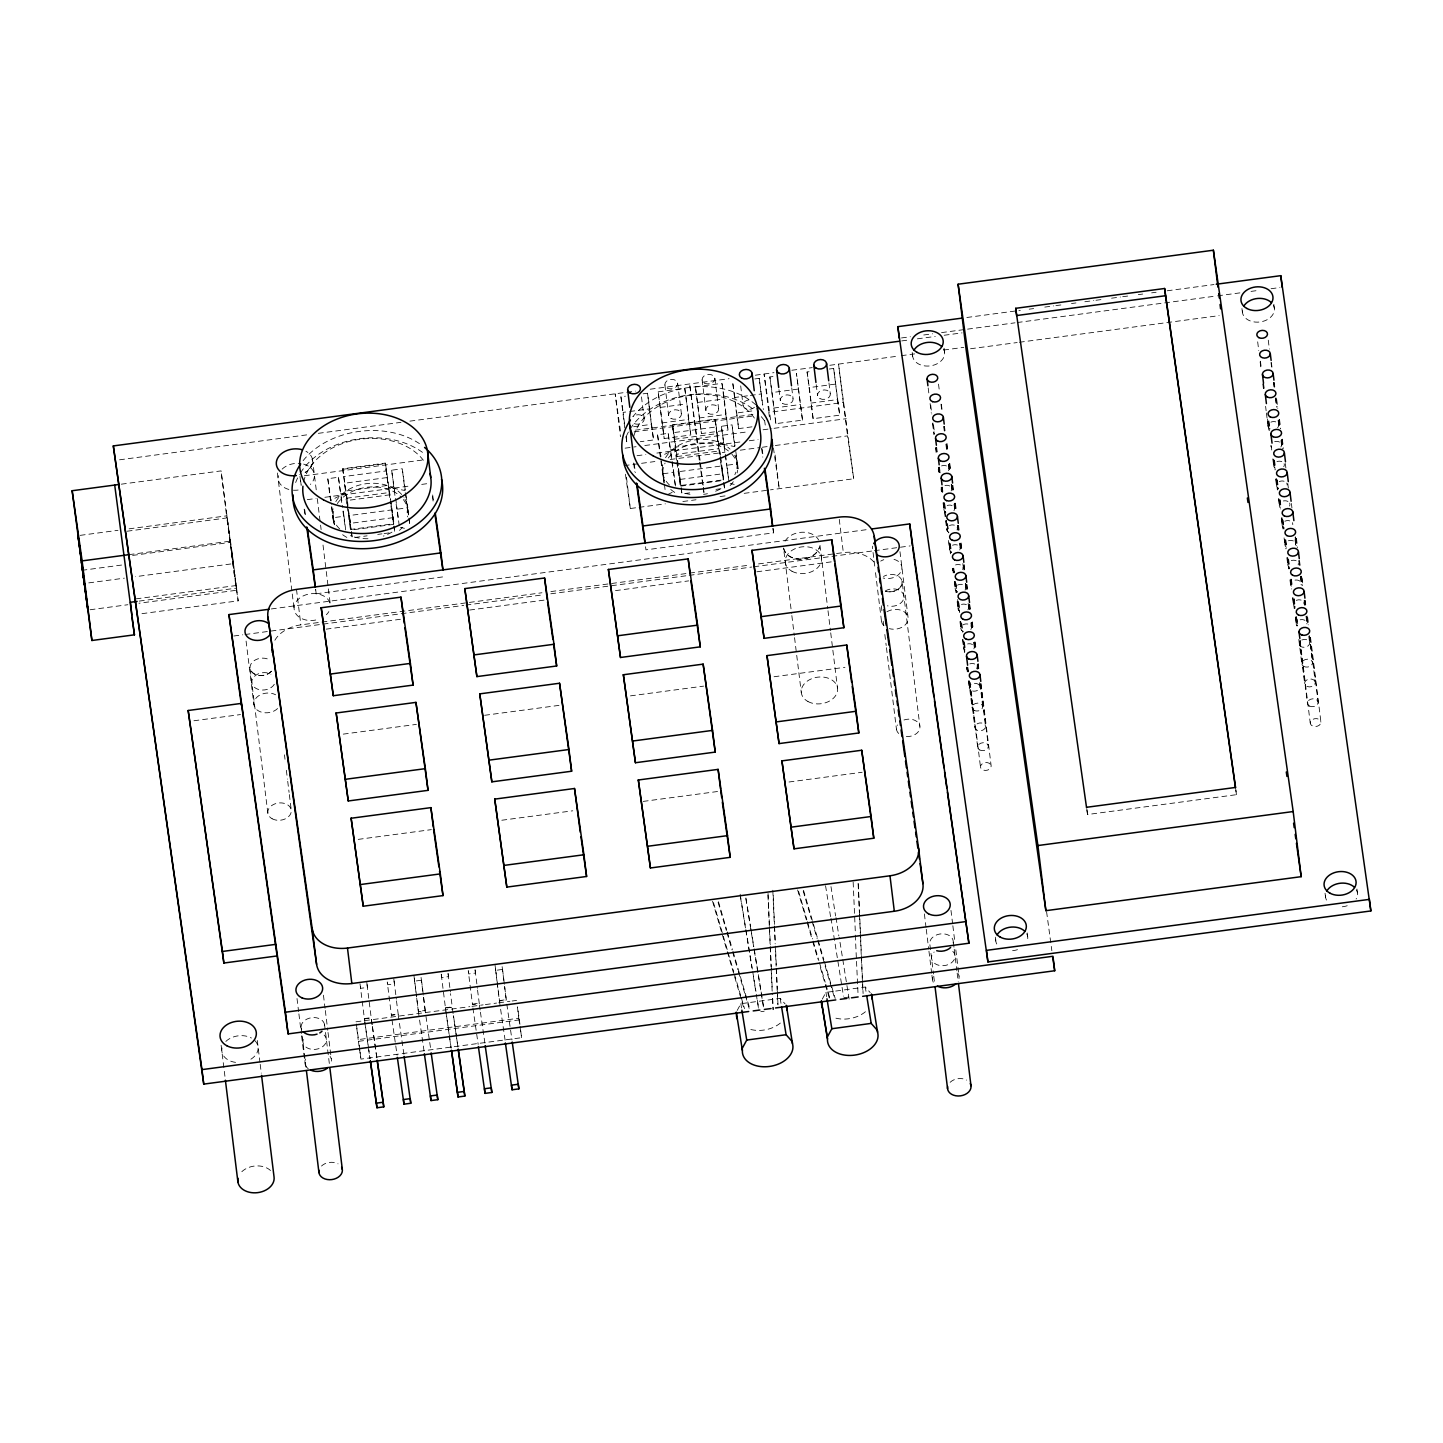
<?xml version="1.0" encoding="UTF-8"?>
<svg xmlns="http://www.w3.org/2000/svg" width="1443" height="1443" viewBox="0 0 1443 1443"><rect width="100%" height="100%" fill="white"/><g stroke="black" fill="none" stroke-linecap="round" stroke-linejoin="round"><path stroke-width="0.75" stroke-dasharray="5 3.75" d="M737.193 1010.443L740.836 1003.715L780.194 998.376L785.118 1003.949M822.294 999.115L825.919 992.387L865.277 987.048L870.219 992.604M346.807 504.022L345.256 493.199L330.483 500.414L327.814 478.697L338.456 477.272L342.153 503.264M676.551 460.101L675.017 449.278L660.227 456.493L657.575 434.776L668.199 433.351L671.897 459.343M667.622 494.57L675.017 490.963M843.902 997.726L848.935 997.059L849.242 999.909L839.249 937.427M760.786 1011.705L764.141 1011.254M966.864 317.478L1020.291 310.353M1029.202 309.163L1033.639 308.586M1044.786 307.088L1053.679 305.916M1055.915 305.609L1062.589 304.726M1071.5 303.535L1075.955 302.94M1084.847 301.749L1093.758 300.577M1095.977 300.27L1102.668 299.386M1111.561 298.196L1120.471 297.005M1122.708 296.717L1129.382 295.833M1138.293 294.643L1142.73 294.047M1151.64 292.857L1156.096 292.262M1167.225 290.783L1213.978 284.56M901.496 337.951L910.389 336.76M923.754 334.992L932.665 333.802M941.558 332.611L1015.024 322.817M1017.261 322.529L1215.403 296.14M1217.621 295.833L1239.898 292.875M1251.027 291.396L1257.701 290.494M1271.067 288.726L1279.959 287.536M901.731 340.909L908.441 340.025M917.369 338.834L935.244 336.453M944.173 335.263L962.048 332.882M119.553 459.812L309.397 434.523M318.344 433.333L400.974 422.33M409.92 421.14L635.497 391.089M650.216 389.213L729.058 378.697M755.338 375.198L773.971 372.637M791.846 370.256L812.265 367.622M829.797 365.295L899.043 355.988M901.28 355.681L914.682 353.896M943.722 350.036L963.816 347.348M970.526 348.755L1017.153 342.55M1019.371 342.262L1219.155 315.638M624.765 427.904L620.941 396.789L625.36 396.194M643.091 393.831L647.528 393.236L653.571 439.953L640.277 441.72M658.17 391.829L684.758 388.275L686.976 403.878L690.8 434.992L664.195 438.546L658.17 391.829L664.195 438.546M695.4 386.868L721.987 383.333L724.206 398.917L728.03 430.032L701.424 433.585L695.4 386.868L701.424 433.585M754.779 378.95L759.216 378.373L763.347 409.523M802.488 420.111L796.446 373.412L802.488 420.111L775.883 423.665L769.859 376.948L774.278 376.352M829.238 369.029L833.675 368.452L839.718 415.151L813.112 418.704L807.088 371.987L811.507 371.392M624.512 423.484L623.16 412.373L627.579 411.778M629.797 411.489L649.747 408.838M660.389 407.413L686.976 403.878M697.618 402.453L724.206 398.917M751.965 426.839L738.654 428.625L734.848 397.492L748.141 395.725M750.36 395.436L761.435 393.957M775.883 423.665L772.077 392.55L798.664 388.997M813.112 418.704L809.307 387.59L835.894 384.036M121.338 484.181L221.068 470.887L238.185 600.847L140.674 613.834M633.621 426.731L651.352 424.368L647.528 393.236M661.994 422.943L688.582 419.408L684.758 388.275M699.224 417.983L725.811 414.448L721.987 383.333M738.654 428.625L736.453 413.023L754.166 410.66M773.682 408.062L800.27 404.527M810.912 403.102L837.499 399.567L833.675 368.452M390.746 501.479L393.47 523.755L350.92 529.419L342.676 468.777L385.209 463.113L386.327 470.905L343.777 476.569M672.42 424.855L714.97 419.192L716.071 426.984L673.52 432.647L672.42 424.855L675.306 447.132L717.856 441.45L714.97 419.192M342.947 469.282L385.479 463.618L393.831 522.041M635.209 430.194L755.663 414.141M769.372 416.847L768.794 412.391L843.253 402.471L838.545 364.123L853.679 478.769L770.472 489.844M304.365 475.757L425.396 459.632M634.108 431.836L752.939 415.999M394.913 495.418L391.648 470.202L402.272 468.777L405.357 490.44M728.354 477.471L721.392 426.28L732.034 424.855L735.1 446.518M386.995 477.579L344.444 483.243L345.562 491.053L388.095 485.371L385.209 463.113M674.188 439.321L716.738 433.658L717.856 441.45M625.126 448.16L636.074 446.699M644.823 445.526L747.763 431.818M763.094 429.78L771.843 428.607M774.043 428.318L846.301 418.686M341.72 502.489L340.494 493.831L345.256 493.199M393.668 486.742L388.907 487.391L404.942 490.494L402.272 468.777M675.162 484.559L670.237 449.909L675.017 449.278M723.43 442.821L718.65 443.47L734.685 446.572L732.034 424.855M307.287 499.639L316.089 498.466M324.891 497.294L408.531 486.147M421.735 484.397L428.337 483.513M637.03 455.717L645.833 454.545M656.854 453.066L740.475 441.937M749.278 440.764L758.08 439.592M346.5 498.232L389.051 492.568L385.479 463.618M677.831 465.458L676.244 454.311L718.794 448.647L715.241 419.697L720.183 454.292M80.195 535.353L117.983 530.321M129.094 528.841L226.894 515.818L232.377 554.401L236.778 590.223L138.979 603.246M342.676 468.777L347.366 500.468L389.917 494.805L390.476 499.26M678.21 465.458L677.128 456.547L719.66 450.883L720.219 455.339M127.128 531.222L226.84 517.929L221.068 470.887M624.206 465.638L654.869 461.544M670.201 459.505L724.945 452.218M740.277 450.18L759.992 447.546M762.175 447.258L773.123 445.797M775.324 445.508L847.582 435.876L853.679 478.769M334.163 524.188L333.369 517.676L343.993 516.269L342.46 505.429M393.65 524.368L351.1 530.032L349.314 515.548L391.865 509.884L393.741 523.881M399.224 525.739L397.186 509.181L407.828 507.756L405.663 492.604M664.177 482.449L663.113 473.755L673.755 472.348L672.204 461.507M728.968 481.818L726.929 465.259L737.571 463.834L735.407 448.683M392.983 517.676L350.433 523.34L349.314 515.548M680.176 479.419L722.727 473.755L721.608 465.963L679.058 471.627L680.934 485.624M129.112 554.635L231.042 541.053M132.63 555.411L230.411 542.388L231.62 550.649L233.243 563.654L135.444 576.677M721.103 480.122L680.681 485.497L678.138 467.676M81.926 570.328L122.348 564.953M351.37 531.98L352.2 537.824L367.099 535.84M377.723 534.415L381.98 533.856M384.109 533.567L392.622 532.431M681.114 488.059L681.944 493.903L692.586 492.478M715.981 489.375L724.494 488.239L723.737 482.034M625.432 474.206L630.302 508.513L636.868 507.647M639.069 507.341L665.349 503.841M682.864 501.515L696.013 499.765M720.093 496.554L726.659 495.689M744.191 493.344L768.271 490.133M88.763 582.882L124.332 578.156M136.111 598.863L235.822 585.587L238.185 600.847M139.304 601.082L236.814 588.095M90.079 609.758L127.868 604.725M316.197 593.776L315.656 589.429L316.197 593.776L443.831 576.767M773.051 528.517L773.574 532.846L645.941 549.855L645.4 545.508M271.356 608.946L867.297 529.563M274.873 640.259A32.197 23.629 -7 0 1 300.847 624.873L541.955 592.766M550.883 591.576L749.584 565.115M758.513 563.924L843.343 552.615A32.197 23.629 -7 0 1 874.873 563.131M233.838 636.002L242.767 634.83M245.003 634.523L320.887 624.422M323.124 624.116L463.744 605.393M465.981 605.086L541.865 594.985M550.793 593.794L686.94 575.667M689.177 575.36L751.677 567.045M753.895 566.738L872.203 550.992M874.44 550.685L910.154 545.923M326.082 629.166L401.425 619.137M469.678 610.046L545.039 599.999M615.494 590.62L688.636 580.88M756.89 571.789L832.232 561.742M193.939 720.76L240.476 714.574M343.272 734.126L416.396 724.386M484.65 715.295L559.992 705.248M630.465 695.869L703.589 686.128M774.061 676.749L844.967 667.297M358.225 839.375L431.349 829.635M501.821 820.237L572.745 810.804M643.199 801.406L718.56 791.377M789.014 781.998L862.156 772.258M1086.904 810.064L1087.535 814.519L1236.453 794.678L1235.785 789.249M423.665 997.726L425.27 1010.84L418.47 1011.741L414.7 981.132L421.518 980.23L421.031 976.893M504.707 986.922L506.331 1000.035L499.512 1000.955L495.761 970.345L502.561 969.425L502.092 966.107M416.702 998.177L418.326 1011.381L425.126 1010.479L430.934 1050.72M497.204 982.972L499.368 1000.594L506.186 999.692L504.563 986.471M366.775 982.43L367.478 987.427L360.66 988.329L359.956 983.332L364.43 1018.938L371.23 1018.036L372.186 1024.692M441.287 974.746L445.472 1008.152L452.29 1007.232L450.523 993.668M355.988 1021.806L469.769 1006.655M471.987 1006.348L483.152 1004.869M485.371 1004.581L496.536 1003.083M498.755 1002.795L509.92 1001.298M512.139 1001.009L516.612 1000.414M359.091 1046.103L358.171 1039.609L518.795 1018.217L517.424 1007.088M359.848 1050.197L358.766 1041.305L519.372 1019.894L517.532 1006.907M359.415 1048.267L360.948 1059.108L521.572 1037.697L520.201 1026.586M730.212 483.603L734.216 484.379M400.469 527.525L404.473 528.3M783.567 548.106C788.058 564.123 815.223 561.958 819.606 546.789A18.236 13.384 -7 0 1 801.154 559.144A18.236 13.384 -7 0 1 783.567 548.106L791.576 613.365M803.535 890.367L817.459 937.932M818.109 940.096L823.791 959.541M824.422 961.705L835.19 998.466M803.21 891.071L811.435 919.173M812.066 921.337L817.135 938.635M817.766 940.8L834.234 997.005M798.592 891.377L806.817 919.48M807.449 921.644L812.517 938.942M813.149 941.107L818.848 960.551M819.48 962.715L825.18 982.178M825.811 984.342L829.599 997.311M797.618 889.916L812.175 939.646M812.806 941.81L817.874 959.09M820.418 967.748L824.837 982.881M825.468 985.046L829.274 998.015M718.452 901.713L726.677 929.815M727.308 931.962L732.377 949.26M733.008 951.424L749.458 1007.629M718.109 902.398L726.352 930.501M726.983 932.665L732.034 949.963M732.665 952.127L737.734 969.425M738.365 971.59L744.696 993.199M745.328 995.363L749.133 1008.332M713.491 902.723L727.416 950.27M728.048 952.434L733.747 971.897M734.379 974.061L740.71 995.67M741.341 997.835L744.516 1008.639M712.535 901.244L744.173 1009.342M236.778 590.223L234.938 578.354M865.277 987.048L865.98 991.323M830.988 886.633L835.605 915.998M836.02 917.55L838.834 935.876M825.558 885.768L830.573 916.684M830.988 918.235L843.488 996.175M825.919 992.387L826.623 996.662M780.194 998.376L781.24 1004.797M745.905 897.961L750.558 926.677M750.919 928.877L753.787 946.554M754.148 948.754L763.473 1006.186M745.851 898.628L760.912 991.377M761.273 993.578L763.419 1006.835M740.151 894.227L745.526 927.362M745.887 929.563L752.344 969.317M752.705 971.536L755.934 991.395M757.377 1000.233L758.802 1009.072M740.457 897.095L745.472 928.011M745.833 930.212L751.929 967.766M753.372 976.604L755.879 992.062M756.24 994.263L758.387 1007.521M740.836 1003.715L741.522 1007.99M1235.821 790.223L1236.453 794.678M1046.59 911.742L1051.857 950.703M837.499 399.567L839.718 415.151M807.088 371.987L809.307 387.59M769.859 376.948L772.077 392.55M770.616 419.877L764.087 374.044L768.794 412.391M773.43 447.943L779.22 488.672L774.855 453.084M764.628 420.616L765.259 425.072M762.102 448.827L763.04 455.501M761.543 448.214L762.806 457.124M772.943 528.391L773.574 532.846M734.848 397.492L732.629 381.908L736.453 413.023M735.93 455.23L738.076 470.382M725.811 414.448L728.03 430.032M721.392 426.28L725.089 452.254M725.396 454.419L726.929 465.259M720.49 456.457L723.881 480.285M718.794 448.647L720.364 459.776M720.688 462.013L723.214 479.834M723.664 482.395L724.494 488.239M699.278 460.01L689.628 383.964L700.126 460.786M699.584 462.157L702.939 485.732M703.246 487.878L704.148 494.318L703.408 487.481M688.582 419.408L690.8 434.992M677.128 456.547L672.691 425.36L676.244 454.311M676.857 462.265L680.248 486.093M657.575 434.776L663.113 473.755M660.858 460.822L664.538 486.796M651.352 424.368L653.571 439.953M634.144 463.6L635.407 472.51M633.585 462.987L634.848 471.897M620.941 396.789L623.16 412.373M626.028 436.814L626.965 443.488L625.883 434.614M620.454 430.988L615.169 393.867L620.454 436.688M518.795 1018.217L521.572 1037.697M506.818 1004.148L511.994 1039.934M432.666 494.967L433.622 501.659M432.431 496.59L433.062 501.046M495.761 970.345L495.057 965.349L496.933 980.771M499.368 1000.594L505.194 1040.836M475.072 969.696L475.541 973.033L468.741 973.935L468.037 968.938M480.122 1009.974L479.166 1003.282L472.366 1004.184L478.174 1044.425M480.429 1012.21L484.974 1043.523M405.249 492.658L408.64 516.486M408.946 518.65L409.866 525.144L407.828 507.756M391.648 470.202L395.346 496.176M395.653 498.34L397.186 509.181M396.14 504.076L398.593 521.392M389.051 492.568L390.62 503.715M390.945 505.934L393.47 523.755M393.921 526.316L394.751 532.16L393.993 525.955M448.051 973.303L448.539 976.622L441.72 977.542L441.251 974.205M453.553 1016.106L457.954 1047.131L453.409 1015.8M453.102 1013.563L452.146 1006.889L445.346 1007.791L451.046 1047.925M445.472 1008.152L448.953 1032.521M449.26 1034.739L451.154 1048.033M347.114 506.186L350.505 530.014M413.997 976.135L414.7 981.132M418.326 1011.381L424.134 1051.622M342.947 511.165L345.418 528.481M327.814 478.697L331.511 504.689M331.818 506.854L333.369 517.676M331.403 506.908L333.874 524.224M393.777 978.841L394.498 983.819L387.68 984.739L386.977 979.743M403.914 1054.328L398.106 1014.086L391.306 1014.988L397.114 1055.23M300.595 480.79L301.226 485.245M304.707 509.758L305.663 516.432M304.148 509.126L305.104 515.818M372.492 1026.893L376.912 1057.917M372.041 1024.368L371.085 1017.676L364.285 1018.578L369.985 1058.729L368.831 1049.963M372.366 1026.604L376.803 1057.809M364.43 1018.938L368.524 1047.744M356.295 1023.971L358.766 1041.305M235.822 585.587L226.84 517.929M234.397 575.396L231.133 551.244M231.674 552.615L230.411 542.388M231.98 553.409L233.243 563.654M843.253 402.471L847.582 435.876M230.032 542.045L226.894 515.818M1356.961 889.014L1357.448 892.874M1273.844 304.293L1274.331 308.153M1310.533 637.517L1320.922 722.041A5.357 3.932 -7 0 1 1313.166 726.226A5.357 3.932 -7 0 1 1312.643 719.426A5.357 3.932 -7 0 1 1320.922 722.041M1307.683 617.388L1308.494 624.061M1310.136 637.409L1318.054 701.893M1305.194 600.396L1305.735 604.833M1307.105 615.963L1308.188 624.855M1309.559 635.966L1315.294 682.683A5.357 3.932 -7 0 1 1307.25 686.507A5.357 3.932 -7 0 1 1307.304 679.671A5.357 3.932 -7 0 1 1315.294 682.683M1302.073 577.921L1302.885 584.595M1304.797 600.162L1305.356 604.599M1306.979 617.947L1307.809 624.621M1309.162 635.75L1312.445 662.427M1299.548 560.876L1300.107 565.331M1301.46 576.442L1302.56 585.353M1304.472 600.919L1305.013 605.357M1306.384 616.486L1307.196 623.16M1308.837 636.507L1309.667 643.163M1296.445 538.311L1297.528 547.222M1299.169 560.551L1299.71 565.007M1301.081 576.136L1302.181 585.028M1304.093 600.595L1304.634 605.032M1306.005 616.161L1306.817 622.835M1296.067 538.419L1297.149 547.312M1298.79 560.66L1299.349 565.097M1300.702 576.226L1301.802 585.118M1291.395 503.499L1291.936 507.936M1295.489 536.85L1296.572 545.743M1300.396 576.893L1301.225 583.567M1295.129 537.211L1295.94 543.885M1295.038 539.682L1295.58 544.119M1282.34 439.123L1283.422 448.015M1285.334 463.582L1285.893 468.037M1287.805 483.603L1288.346 488.059M1279.544 419.516L1280.644 428.409M1282.015 439.52L1283.098 448.43M1276.694 399.495L1277.795 408.387M1279.147 419.498L1280.248 428.409M1281.618 439.52L1282.701 448.412M1274.223 382.395L1274.764 386.85M1276.135 397.961L1277.217 406.854M1278.859 420.202L1279.688 426.875M1281.33 440.223L1282.142 446.897M1271.409 362.662L1271.95 367.117M1273.862 382.684L1274.422 387.139M1275.774 398.25L1276.875 407.142M1278.516 420.49L1279.328 427.164M1280.969 440.512L1281.51 444.949M1268.271 340.187L1269.371 349.08M1271.012 362.427L1271.554 366.883M1273.466 382.449L1274.007 386.904M1275.378 398.015L1276.46 406.908M1278.101 420.256L1278.66 424.711M1300.125 640.8L1310.244 723.087M1297.095 619.101L1297.906 625.775M1299.818 641.341L1307.466 703.607M1294.227 598.719L1295.038 605.393M1296.409 616.504L1297.491 625.396M1299.403 640.981L1304.598 683.224M1291.431 579.365L1292.261 586.038M1293.902 599.368L1294.984 608.279M1296.085 617.171L1297.167 626.064A5.357 3.932 -7 0 1 1300.251 619.769A5.357 3.932 -7 0 1 1306.781 623.863M1298.808 639.411L1301.82 663.87M1288.599 559.018L1289.681 567.911M1291.052 579.022L1291.864 585.696M1293.505 599.043L1294.605 607.936M1295.688 616.846L1296.788 625.739M1285.803 539.754L1286.633 546.428M1288.256 559.758L1289.357 568.668M1290.727 579.779L1291.539 586.453M1292.91 597.564L1294.263 608.693M1295.363 617.586L1296.175 624.26M1283.007 520.057L1284.108 528.968M1285.46 540.079L1286.29 546.753M1287.661 557.882L1289.014 568.993M1290.385 580.122L1291.485 589.015M1292.567 597.907L1293.379 604.581M1280.139 499.819L1280.969 506.475M1282.611 519.823L1283.693 528.715M1285.064 539.844L1286.164 548.737M1287.246 557.629L1288.617 568.758M1289.97 579.87L1290.529 584.325M1277.326 479.87L1278.426 488.762M1279.797 499.873L1280.608 506.547M1281.979 517.676L1283.332 528.787M1284.703 539.916L1285.803 548.809M1286.885 557.701L1287.715 564.375M1274.512 460.046L1275.341 466.702M1276.983 480.05L1278.065 488.961M1279.436 500.072L1280.518 508.964M1281.618 517.857L1282.989 528.986M1284.072 537.878L1284.901 544.552M1274.223 460.93L1275.305 469.823M1276.406 478.733L1277.776 489.844M1278.859 498.737L1279.959 507.629M1281.33 518.759L1282.142 525.432M1268.92 420.923L1269.732 427.597M1273.826 460.966L1274.927 469.859M1276.009 478.751L1277.38 489.88M1278.48 498.773L1279.292 505.447M1268.595 421.356L1269.696 430.248M1273.249 459.163L1274.331 468.073M1275.702 479.184L1276.514 485.858M1263.527 383.279L1264.357 389.953M1268.181 421.085L1269.263 429.978M1271.175 445.544L1271.734 450M1272.816 458.892L1273.646 465.566M1260.442 361.183L1261.254 367.857M1263.166 383.423L1263.996 390.097M1267.549 419.011L1268.902 430.122M1257.683 341.829L1258.765 350.721M1260.136 361.85L1260.948 368.506M1262.859 384.091L1263.401 388.528M1265.601 406.331L1266.142 410.768M1266.413 413.005L1268.054 426.334M1325.053 893.253L1325.54 897.113M1241.936 308.531L1242.423 312.391M1086.868 809.09L1087.535 814.519M1027.218 932.936L1027.705 936.796M944.101 348.214L944.588 352.074M981.06 683.657L991.161 765.962A5.357 3.932 -7 0 1 983.423 770.147A5.357 3.932 -7 0 1 982.899 763.347A5.357 3.932 -7 0 1 991.161 765.962M978.21 663.527L979.021 670.201M980.663 683.549L988.311 745.833M975.161 642.081L975.991 648.755M977.903 664.321L978.444 668.776M980.356 684.343L985.551 726.605A5.357 3.932 -7 0 1 977.488 730.429A5.357 3.932 -7 0 1 977.56 723.592A5.357 3.932 -7 0 1 985.551 726.605M972.329 621.843L973.141 628.517M974.783 641.846L975.594 648.52M977.506 664.087L978.065 668.542M979.977 684.108L982.701 706.349M969.804 604.797L970.363 609.253M971.987 622.6L972.816 629.274M974.458 642.604L975.27 649.278M977.182 664.844L977.723 669.299M979.364 682.647L979.905 687.084A5.357 3.932 -7 0 1 971.752 690.782A5.357 3.932 -7 0 1 972.041 683.928A5.357 3.932 -7 0 1 979.905 687.084M966.972 584.469L967.513 588.906M969.425 604.473L969.967 608.928M971.608 622.276L972.438 628.95M974.061 642.297L974.891 648.953M964.14 564.538L964.682 568.993M966.594 584.559L967.135 589.015M969.047 604.581L969.588 609.018M971.229 622.366L972.059 629.04M973.682 642.388L974.241 646.825M961.092 542.965L961.904 549.639M963.816 565.205L964.375 569.66M966.287 585.227L966.828 589.664M968.74 605.248L969.281 609.686M970.923 623.033L971.464 627.489M958.549 525.541L959.09 529.978M960.731 543.326L961.561 549.999M963.473 565.566L964.014 570.021M965.656 583.369L966.467 590.025M968.109 603.372L968.65 607.828M955.464 503.535L956.276 510.209M958.188 525.775L958.747 530.212M960.371 543.56L961.2 550.234M962.842 563.582L963.653 570.256M965.295 583.603L965.836 588.041M952.867 485.263L953.408 489.718M955.05 503.066L955.861 509.74M957.773 525.306L958.314 529.761M959.956 543.091L960.785 549.765M949.801 463.437L950.63 470.111M952.542 485.678L953.083 490.115M954.725 503.463L955.537 510.137M957.449 525.703L957.99 530.158M959.631 543.506L960.19 547.943M946.951 443.416L947.762 450.09M949.404 463.419L950.234 470.093M952.146 485.66L952.687 490.115M954.328 503.463L955.14 510.137M944.48 426.316L945.021 430.772M946.662 444.101L947.474 450.775M949.115 464.123L949.945 470.797M951.568 484.145L952.398 490.818M954.039 504.166L954.581 508.603M941.395 404.365L942.207 411.039M944.119 426.605L944.66 431.06M946.301 444.39L947.131 451.064M948.754 464.412L949.584 471.085M951.226 484.433L951.767 488.87M938.527 384.109L939.357 390.782M940.98 404.13L941.81 410.804M943.722 426.37L944.263 430.826M945.905 444.155L946.716 450.829M948.358 464.177L948.899 468.632M970.111 682.485L980.482 767.009M967.892 667.46L968.433 671.915M969.534 680.807L977.723 747.528M964.483 642.64L965.295 649.314M967.477 667.099L968.019 671.554M969.389 682.665L974.855 727.146M961.687 623.286L962.788 632.178M963.87 641.071L964.97 649.963M968.794 681.114L972.059 707.791M958.855 602.94L959.667 609.613M961.309 622.961L962.391 631.854M963.762 642.965L964.862 651.857M966.774 667.442L967.315 671.879M968.397 680.771L969.227 687.445M956.06 583.675L957.16 592.568M958.242 601.46L959.613 612.59M960.695 621.482L961.796 630.375M962.878 639.267L964.519 652.615M953.805 568.434L954.364 572.889M955.446 581.782L956.547 590.674M957.629 599.566L959 610.696M960.371 621.807L961.453 630.699M962.553 639.61L963.635 648.502M950.396 543.74L951.496 552.633M953.408 568.199L953.949 572.637M955.05 581.547L956.402 592.658M957.503 601.551L958.585 610.461M959.956 621.572L960.785 628.246M947.582 523.791L948.682 532.683M950.035 543.795L951.135 552.687M953.047 568.271L953.589 572.709M954.689 581.601L956.06 592.73M957.142 601.623L957.972 608.297M944.768 503.968L945.868 512.86M947.221 523.971L948.322 532.882M949.692 543.993L950.775 552.885M952.687 568.452L953.246 572.907M954.328 581.8L955.14 588.473M942.297 487.067L942.838 491.504M944.209 502.633L945.291 511.525M946.392 520.418L947.744 531.547M949.115 542.658L950.486 553.787M939.447 467.081L939.988 471.518M941.9 487.085L942.441 491.54M943.812 502.651L945.724 518.217M945.995 520.454L947.366 531.565M948.448 540.458L949.548 549.368M936.669 447.492L937.21 451.93M939.122 467.496L939.664 471.951M941.576 487.518L942.135 491.973M943.488 503.084L945.399 518.65M945.67 520.887L946.77 529.779M933.513 424.982L934.613 433.874M936.236 447.222L936.796 451.659M938.708 467.225L939.519 473.899M941.161 487.247L941.702 491.702M943.073 502.813L943.884 509.487M930.699 405.104L931.781 413.997M932.881 422.889L934.252 434.018M935.894 447.366L936.435 451.803M938.347 467.37L939.159 474.044M928.192 387.969L929.021 394.642M930.104 403.535L931.204 412.427M932.575 423.557L933.928 434.668M935.569 448.015L936.128 452.471M995.309 937.174L995.778 941.034M912.192 352.453L912.661 356.313M950.973 910.389L952.596 923.538M952.849 925.739L954.743 941.089M955.825 949.855L959.054 976.171M953.967 947.167L953.21 940.962L953.12 943.235A11.797 8.658 -7 0 0 941.828 933.819A11.797 8.658 -7 0 0 929.815 944.083L933.477 974.007M954.22 949.241L956.889 970.905M957.16 973.105L958.242 981.943M899.981 551.695L908.08 617.55A13.42 9.848 -7 0 1 889.321 628.643M906.348 736.543A11.797 8.658 -7 0 0 919.894 726.298L902.128 581.565A11.797 8.658 -7 0 0 883.513 576.479M933.747 976.226L934.559 982.845M924.386 913.924L925.991 927.091M926.262 929.274L928.697 949.025M928.949 951.208L931.655 973.141M931.925 975.342L932.449 979.725M881.312 605.771L882.124 612.409M883.206 621.23L883.747 625.649M884.83 634.487L886.182 645.526M886.453 647.727L896.482 729.418M874.729 566.089L872.6 548.719A13.42 9.848 -7 0 1 872.69 546.139M875.522 572.637L881.475 621.103M828.967 382.954L830.302 393.813M839.267 519.372L843.343 552.615M816.215 384.668L817.55 395.508M819.985 545.346L827.741 608.549M828.011 610.75L830.446 630.627M830.717 632.828L837.499 688.022M791.738 387.914L793.073 398.773M778.986 389.628L780.32 400.469M791.846 615.566L794.281 635.443M794.552 637.644L796.446 653.102M796.716 655.302L801.334 692.838M759.216 378.373L762.499 405.032M740.692 385.894L743.091 405.429M737.571 463.834L738.365 470.346M736.958 462.121L737.409 465.728M714.88 378.3L718.614 408.694M720.49 457.557L723.394 480.429L680.843 486.111L678.481 467.694M702.128 379.996L705.861 410.389M700.396 463.005L703.12 485.245M677.651 383.261L681.385 413.654M681.186 487.698L681.944 493.903M664.898 384.956L668.632 415.35M673.755 472.348L675.775 488.888M668.199 433.351L670.237 449.909M664.447 484.614L665.241 491.125M662.499 472.023L662.95 475.649M641.486 396.897L644.155 418.614M626.478 477.362L630.302 508.513M519.372 1019.894L519.931 1024.35M502.561 969.425L504.437 984.739M502.128 966.648L504.292 984.27M475.108 970.237L477.435 988.329M477.543 990.06L479.31 1003.643L472.492 1004.544L468.308 971.157M407.215 506.042L407.666 509.65M448.088 973.845L450.414 991.936M421.518 980.23L423.394 995.526M421.067 977.434L423.232 995.057M423.502 997.257L425.126 1010.479M414.267 978.354L416.432 995.977M351.443 531.619L352.2 537.824M347.366 500.468L350.92 529.419M343.993 516.269L346.031 532.81M338.456 477.272L340.494 493.831M394.047 981.042L396.374 999.133M396.482 1000.865L398.25 1014.429L391.45 1015.349L387.247 981.943M332.756 515.963L333.207 519.57M316.233 489.826L312.554 459.902L311.075 466.847L305.14 472.582A18.236 13.384 -7 0 0 305.934 451.244M317.316 498.665L320.292 522.961M320.58 525.162L321.122 529.581M323.016 545.039L325.992 569.318M326.262 571.518L330.339 604.653A18.236 13.384 -7 0 0 308.802 594.065A18.236 13.384 -7 0 0 294.769 611.724A18.236 13.384 -7 0 0 318.741 619.227M367.045 984.631L371.23 1018.036M299.964 476.334L301.028 485.028M360.119 1052.416L360.948 1059.108M356.818 1028.48L358.171 1039.609M296.5 589.411L300.847 624.873M277.417 472.997L291.991 591.792M292.262 594.011L294.174 609.469M323.448 995.183L325.054 1008.332M325.324 1010.533L327.759 1030.266M328.03 1032.466L331.259 1058.783M329.329 1063.473L324.567 1024.71L324.477 1026.983A11.797 8.658 -7 0 0 311.634 1017.694A11.797 8.658 -7 0 0 301.876 1029.995L301.154 1027.813L301.93 1034.018M284.469 754.833L285.011 759.252M286.363 770.291L287.446 779.13M287.716 781.33L289.069 792.369M289.34 794.588L291.252 810.028M302.182 1036.092L306.187 1068.794M297.005 998.52L298.629 1011.669M298.899 1013.87L301.316 1033.603M301.587 1035.803L305.086 1064.303M267.839 813.149L250.072 668.416C252.778 677.994 267.767 677.434 272.511 669.786A11.797 8.658 -7 0 1 256.06 674.765A11.797 8.658 -7 0 1 252.02 662.535A11.797 8.658 -7 0 1 269.192 659.685M246.086 641.089L253.896 704.689M257.287 1040.475L259.938 1062.138M260.209 1064.357L261.291 1073.177M221.122 1045.291L225.126 1077.993M858.314 883.982L861.345 953.282M861.435 955.519L863.094 993.524M858.116 883.35L859.379 912.409M859.487 914.646L862.896 992.892M853.156 882.106L855.392 933.531M855.302 935.136L858.026 993.884M773.214 895.309L774.494 924.386M774.584 926.604L775.27 942.261M775.667 951.208L777.326 989.213M777.416 991.449L777.993 1004.851M772.817 890.223L774.278 923.754M774.386 925.991L775.162 943.866M775.252 946.103L776.136 966.233M776.244 968.469L777.795 1004.238M768.055 893.451L769.426 924.747M769.534 926.983L770.309 944.858M770.4 947.095L772.258 989.573M772.654 998.52L773.141 1009.703L772.239 993.415M767.947 895.057L770.093 944.245M770.201 946.482L771.067 966.594M771.175 968.83L772.149 991.179M303.661 464.105A18.236 13.384 -7 0 1 310.371 484.451M298.142 490.043A18.236 13.384 -7 0 1 293.398 490.205M288.853 489.466A18.236 13.384 -7 0 1 278.301 475.685M282.143 469.119A18.236 13.384 -7 0 1 299.116 463.365M254.671 1040.385A18.236 13.384 -7 0 1 247.907 1060.731M235.552 1062.373A18.236 13.384 -7 0 1 222.006 1047.997M225.848 1041.431A18.236 13.384 -7 0 1 251.407 1038.022M785.046 541.161A18.236 13.384 -7 0 1 802.128 532.233A18.236 13.384 -7 0 1 818.614 539.935M324.17 1035.1A11.797 8.658 -7 0 1 315.855 1049.314A11.797 8.658 -7 0 1 303.896 1037.806M952.813 951.37A11.797 8.658 -7 0 1 950.991 963.13A11.797 8.658 -7 0 1 935.1 963.708A11.797 8.658 -7 0 1 934.144 952.037M885.299 590.945A11.797 8.658 -7 0 1 903.895 596.031A11.797 8.658 -7 0 1 887.409 605.807M274.296 684.271A11.797 8.658 -7 0 1 257.846 689.249A11.797 8.658 -7 0 1 253.806 677.001A11.797 8.658 -7 0 1 270.959 674.17M328.842 611.598A18.236 13.384 -7 0 1 326.371 614.718M321.5 1166.034A11.797 8.658 -7 0 1 338.041 1163.834M733.297 481.728A37.554 27.561 -7 0 1 729.238 486.471M674.747 492.424A37.554 27.561 -7 0 1 669.877 488.636M664.429 480.88A37.554 27.561 -7 0 1 665.079 463.059M668.271 458.008A37.554 27.561 -7 0 1 730.483 452.759M731.854 454.166A37.554 27.561 -7 0 1 737.139 472.961M734.685 455.212A37.554 27.561 -7 0 1 734.83 474.711M720.093 489.123A37.554 27.561 -7 0 1 713.113 492.153M707.467 493.686A37.554 27.561 -7 0 1 703.607 494.354M690.025 494.318A37.554 27.561 -7 0 1 684.469 493.181M669.426 485.01A37.554 27.561 -7 0 1 662.77 464.808M665.548 457.72A37.554 27.561 -7 0 1 730.032 449.134M633.802 436.129A64.394 47.24 -7 0 1 688.636 395.49A64.394 47.24 -7 0 1 754.382 418.091M626.226 436.562A75.126 55.123 -7 0 1 629.202 430.609M630.23 428.932A75.126 55.123 -7 0 1 753.589 409.469M761.273 416.684A75.126 55.123 -7 0 1 765.295 421.933M755.825 404.852A75.126 55.123 -7 0 0 632.882 416.72A6.439 4.726 -7 0 1 642.243 415.8A6.439 4.726 -7 0 1 641.991 422.799A6.439 4.726 -7 0 1 632.575 422.528M903.985 719.985A11.797 8.658 -7 0 1 919.894 726.298M898.664 733.495A11.797 8.658 -7 0 1 897.456 724.927M780.338 1023.069A25.469 17.442 -9.2 0 1 749.801 1029.238M865.421 1011.741A25.469 17.442 -9.2 0 1 834.884 1017.91M1295.453 607.07A5.357 3.932 -7 0 1 1296.608 600.216A5.357 3.932 -7 0 1 1303.985 603.95M1274.692 441.612A5.357 3.932 -7 0 1 1280.356 442.64A5.357 3.932 -7 0 1 1280.843 446.987M1271.59 447.619A5.357 3.932 -7 0 1 1270.814 445.689M1289.609 503.048A5.357 3.932 -7 0 1 1289.501 506.06M1280.284 507.287A5.357 3.932 -7 0 1 1280.933 502.074A5.357 3.932 -7 0 1 1287.986 501.479M1286.38 547.294A5.357 3.932 -7 0 1 1288.96 540.566A5.357 3.932 -7 0 1 1295.381 545.147M1301.784 640.007A5.357 3.932 -7 0 1 1309.649 642.82A5.357 3.932 -7 0 1 1302.326 647.131A5.357 3.932 -7 0 1 1300.648 640.674M1270.093 428.842A5.357 3.932 -7 0 1 1269.1 423.358A5.357 3.932 -7 0 1 1276.604 422.204A5.357 3.932 -7 0 1 1277.596 427.687M1284.09 463.69A5.357 3.932 -7 0 1 1283.711 466.72M1275.341 468.217A5.357 3.932 -7 0 1 1275.071 462.662A5.357 3.932 -7 0 1 1282.629 462.031M1291.305 586.255A5.357 3.932 -7 0 1 1295.056 580.086A5.357 3.932 -7 0 1 1301.063 584.595M1278.66 488.311A5.357 3.932 -7 0 1 1277.903 482.431A5.357 3.932 -7 0 1 1285.947 482.196M1286.669 483.044A5.357 3.932 -7 0 1 1287.12 485.028M1289.212 567.099A5.357 3.932 -7 0 1 1291.756 560.389A5.357 3.932 -7 0 1 1298.195 564.934M1284.252 527.904A5.357 3.932 -7 0 1 1283.567 522.023A5.357 3.932 -7 0 1 1291.593 521.825M1292.315 522.673A5.357 3.932 -7 0 1 1292.748 524.675M957.719 591.792A5.357 3.932 -7 0 1 955.915 586.471A5.357 3.932 -7 0 1 963.275 584.722A5.357 3.932 -7 0 1 965.06 590.043M964.718 650.324A5.357 3.932 -7 0 1 968.217 643.794A5.357 3.932 -7 0 1 973.899 648.881M969.84 663.888A5.357 3.932 -7 0 1 975.63 664.538A5.357 3.932 -7 0 1 976.64 668.794M968.397 670.724A5.357 3.932 -7 0 1 966.467 667.153M941.558 465.909A5.357 3.932 -7 0 1 947.384 466.432A5.357 3.932 -7 0 1 948.556 470.671M940.349 472.763A5.357 3.932 -7 0 1 939.357 467.279M951.496 551.911A5.357 3.932 -7 0 1 950.432 546.699A5.357 3.932 -7 0 1 957.467 545.057A5.357 3.932 -7 0 1 959.739 549.981M944.949 485.533A5.357 3.932 -7 0 1 950.612 486.562A5.357 3.932 -7 0 1 951.099 490.909M942.712 492.297A5.357 3.932 -7 0 1 942.568 486.724M945.598 512.139A5.357 3.932 -7 0 1 945.021 506.854A5.357 3.932 -7 0 1 952.146 505.573A5.357 3.932 -7 0 1 953.967 510.642M963.545 631.475A5.357 3.932 -7 0 1 961.435 626.226A5.357 3.932 -7 0 1 968.704 624.26A5.357 3.932 -7 0 1 970.814 629.509M948.917 532.233A5.357 3.932 -7 0 1 947.456 527.092A5.357 3.932 -7 0 1 954.382 525.162A5.357 3.932 -7 0 1 957.052 529.978M955.537 564.953A5.357 3.932 -7 0 1 961.381 565.403A5.357 3.932 -7 0 1 962.661 569.606M954.508 571.825A5.357 3.932 -7 0 1 952.362 568.326M959.469 611.02A5.357 3.932 -7 0 1 959.27 605.699A5.357 3.932 -7 0 1 966.449 604.689A5.357 3.932 -7 0 1 967.892 609.83M1356.474 889.916A16.089 11.815 -7 0 1 1356.131 899.007M1347.221 905.735A16.089 11.815 -7 0 1 1338.96 906.835M1326.514 900.071A16.089 11.815 -7 0 1 1325.648 894.011M1273.357 305.194A16.089 11.815 -7 0 1 1260.028 321.969A16.089 11.815 -7 0 1 1242.531 309.307M1017.477 949.656A16.089 11.815 -7 0 1 1009.216 950.757M996.752 943.993A16.089 11.815 -7 0 1 995.904 937.932M1026.731 933.837A16.089 11.815 -7 0 1 1027.578 939.88M943.614 349.116A16.089 11.815 -7 0 1 930.284 365.891A16.089 11.815 -7 0 1 912.788 353.228M950.143 1082.304A11.797 8.658 -7 0 1 966.684 1080.104M241.829 1171.698A18.236 13.384 -7 0 1 270.671 1170.652M277.579 708.549A13.42 9.848 -7 0 1 258.766 711.056A13.42 9.848 -7 0 1 256.818 697.276A13.42 9.848 -7 0 1 275.613 694.768M886.922 611.778A13.42 9.848 -7 0 1 908.08 617.55M883.946 625.739A13.42 9.848 -7 0 1 881.583 618.506M894.011 559.343A13.42 9.848 -7 0 1 900.757 572.005A13.42 9.848 -7 0 1 883.116 577.994M880.699 561.111A13.42 9.848 -7 0 1 883.783 559.704M330.104 1056.402A13.42 9.848 -7 0 1 330.88 1063.906M308.225 1068.704A13.42 9.848 -7 0 1 305.465 1059.18M958.242 973.718A13.42 9.848 -7 0 1 957.954 981.294M933.26 982.178A13.42 9.848 -7 0 1 933.549 974.62M754.455 407.287A6.439 4.726 -7 0 1 745.869 408.712A6.439 4.726 -7 0 1 743.848 402.597A6.439 4.726 -7 0 1 752.074 400.108M402.326 527.29A37.554 27.561 -7 0 1 399.495 530.393M346.843 537.409A37.554 27.561 -7 0 1 340.133 532.557M334.668 524.801A37.554 27.561 -7 0 1 334.542 508.748M337.319 503.589A37.554 27.561 -7 0 1 400.739 496.681M403.337 499.585A37.554 27.561 -7 0 1 407.395 516.883M391.955 532.142A37.554 27.561 -7 0 1 383.369 536.074M367.983 538.726A37.554 27.561 -7 0 1 350.396 535.66M339.682 528.932A37.554 27.561 -7 0 1 333.026 508.73M335.804 501.641A37.554 27.561 -7 0 1 369.787 483.351A37.554 27.561 -7 0 1 404.004 497.528M404.942 499.134A37.554 27.561 -7 0 1 406.944 513.275M303.571 482.088A64.394 47.24 -7 0 1 356.132 439.881A64.394 47.24 -7 0 1 423.358 460.245M295.671 482.521A75.126 55.123 -7 0 1 299.459 474.531M300.487 472.853A75.126 55.123 -7 0 1 423.845 453.391M303.138 460.642A75.126 55.123 -7 0 1 421.284 444.913M902.128 581.565C902.416 589.628 892.315 593.253 885.623 591.323A11.797 8.658 -7 0 0 902.128 581.565M791.973 571.248A18.236 13.384 -7 0 0 821.374 561.273A18.236 13.384 -7 0 0 796.915 547.997A18.236 13.384 -7 0 0 791.973 571.248M807.954 701.514A18.236 13.384 -7 0 0 837.373 691.54A18.236 13.384 -7 0 0 812.914 678.264A18.236 13.384 -7 0 0 807.954 701.514M1303.769 666.413A5.357 3.932 -7 0 0 1312.409 663.455A5.357 3.932 -7 0 0 1305.194 659.577A5.357 3.932 -7 0 0 1303.769 666.413M1309.559 706.096A5.357 3.932 -7 0 0 1318.072 702.939A5.357 3.932 -7 0 0 1310.659 699.242A5.357 3.932 -7 0 0 1309.559 706.096M974.025 710.335A5.357 3.932 -7 0 0 982.665 707.377A5.357 3.932 -7 0 0 975.45 703.499A5.357 3.932 -7 0 0 974.025 710.335M979.797 750.017A5.357 3.932 -7 0 0 988.329 746.861A5.357 3.932 -7 0 0 980.915 743.163A5.357 3.932 -7 0 0 979.797 750.017M272.132 818.758A11.797 8.658 -7 0 0 291.161 812.301A11.797 8.658 -7 0 0 275.342 803.715A11.797 8.658 -7 0 0 272.132 818.758M667.225 388.023A6.439 4.726 -7 0 0 677.615 384.487A6.439 4.726 -7 0 0 668.975 379.816A6.439 4.726 -7 0 0 667.225 388.023M670.959 418.416A6.439 4.726 -7 0 0 681.349 414.899A6.439 4.726 -7 0 0 672.709 410.209A6.439 4.726 -7 0 0 670.959 418.416M782.647 403.535A6.439 4.726 -7 0 0 793.037 400.018A6.439 4.726 -7 0 0 784.397 395.328A6.439 4.726 -7 0 0 782.647 403.535M819.877 398.575A6.439 4.726 -7 0 0 830.266 395.057A6.439 4.726 -7 0 0 821.626 390.368A6.439 4.726 -7 0 0 819.877 398.575M708.188 413.456A6.439 4.726 -7 0 0 718.578 409.938A6.439 4.726 -7 0 0 709.938 405.249A6.439 4.726 -7 0 0 708.188 413.456M704.455 383.062A6.439 4.726 -7 0 0 714.844 379.545A6.439 4.726 -7 0 0 706.204 374.855A6.439 4.726 -7 0 0 704.455 383.062"/><path stroke-width="1.5" d="M741.864 1010.136L746.734 1040.06L742.189 1048.466L742.387 1050.36A25.469 17.442 -9.2 0 0 769.48 1066.449A25.469 17.442 -9.2 0 0 792.46 1043.56L792.261 1041.684L786.092 1034.721L781.583 1006.925M866.684 995.598L871.193 1023.394L877.362 1030.338L877.56 1032.232A25.469 17.442 -9.2 0 1 854.581 1055.122A25.469 17.442 -9.2 0 1 827.488 1039.014L827.29 1037.138L831.835 1028.733L826.965 998.79M746.734 1040.06L786.092 1034.721M831.835 1028.733L871.193 1023.394M958.098 284.217L1213.383 250.216L1293.181 811.543L1301.171 876.677L1045.886 910.677L966.089 349.35L958.098 284.217L1037.896 845.544L1045.886 910.677M1164.627 288.492L1165.529 295.725L1016.612 315.548L1015.71 308.315L1164.627 288.492L1235.551 787.445L1086.633 807.286M899.26 338.239L897.835 326.659L962.409 318.073M1216.215 284.253L1280.771 275.667L1370.85 910.948L987.914 961.94L897.835 326.659M748.719 1011.507L203.752 1084.108L113.312 445.923L899.494 341.215M114.7 485.064L134.452 634.83L91.901 640.494L72.15 490.728L119.138 484.469M91.901 640.494L82.125 560.894L129.112 554.635M315.386 587.265L313.257 569.895L440.909 552.885L435.209 512.788M645.129 543.344L643.001 525.974L770.652 508.964L764.952 468.867M137.103 601.388L130.447 602.272L131.818 615.025M241.432 705.356L228.95 614.592L269.119 609.253M871.77 528.968L909.703 523.917L968.902 943.235L288.131 1033.909L241.36 703.408L188.167 710.497L223.863 963.04L277.056 955.951M321.212 607.756L400.974 597.131L410.407 663.401L413.077 685.1L333.297 695.724L321.212 607.756L333.297 695.724M464.808 588.618L544.588 577.994L554.004 644.263L556.673 665.981L476.893 676.605L464.808 588.618L476.893 676.605M608.405 569.498L688.185 558.874L697.6 625.144L700.27 646.843L620.49 657.485L608.405 569.498L620.49 657.485M752.001 550.378L831.781 539.736L841.197 606.006L843.866 627.723L764.087 638.347L752.001 550.378L764.087 638.347M330.627 674.025L410.407 663.401M474.224 654.888L554.004 644.263M617.82 635.768L697.6 625.144M761.417 616.63L841.197 606.006M336.165 713.004L415.945 702.38L425.36 768.65L428.03 790.349L348.25 800.973L336.165 713.004L348.25 800.973M479.761 693.867L559.541 683.242L568.957 749.512L571.626 771.229L491.847 781.853L479.761 693.867L491.847 781.853M623.358 674.747L703.138 664.123L712.553 730.392L715.223 752.092L635.443 762.734L623.358 674.747L635.443 762.734M766.973 655.627L846.734 644.985L856.168 711.255L858.819 732.972L779.058 743.596L766.973 655.627L779.058 743.596M345.58 779.274L425.36 768.65M489.177 760.136L568.957 749.512M632.792 741.017L712.553 730.392M776.388 721.897L856.168 711.255M351.118 818.253L430.898 807.629L440.331 873.899L442.983 895.598L363.221 906.222L351.118 818.253L363.221 906.222M494.733 799.115L574.512 788.491L583.928 854.761L586.598 876.478L506.818 887.102L494.733 799.115L506.818 887.102M638.329 779.996L718.109 769.372L727.525 835.641L730.194 857.34L650.414 867.983L638.329 779.996L650.414 867.983M781.926 760.876L861.705 750.252L871.121 816.504L873.791 838.221L794.011 848.845L781.926 760.876L794.011 848.845M360.552 884.523L440.331 873.899M504.148 865.385L583.928 854.761M647.745 846.265L727.525 835.641M791.341 827.146L871.121 816.504M223.863 963.04L222.438 951.46L275.631 944.371M1037.896 845.544L1293.181 811.543M267.911 617.063L312.247 928.913A32.197 23.629 -7 0 0 347.474 948.051L889.97 875.793A32.197 23.629 -7 0 0 918.56 848.141L874.224 536.291A32.197 23.629 -7 0 0 838.996 517.153L296.5 589.411A32.197 23.629 -7 0 0 267.911 617.063L316.594 964.375A32.197 23.629 -7 0 0 351.839 983.513L894.317 911.255A32.197 23.629 -7 0 0 922.907 883.603L918.56 848.141M288.131 1033.909L285.461 1012.21L966.233 921.536M203.752 1084.108L201.966 1069.624L1052.939 956.276L1054.707 970.76L862.625 996.337M753.192 1010.912L759.884 1010.028M764.357 1009.433L771.049 1008.549M775.522 1007.954L835.822 999.909M840.295 999.314L846.987 998.43M851.46 997.835L858.152 996.933M383.207 1102.236L383.766 1106.871L376.966 1107.773L376.389 1103.137L383.207 1102.236L377.218 1060.136M464.249 1091.431L464.826 1096.067L458.026 1096.987L457.449 1092.351L464.249 1091.431L458.279 1049.332M403.986 1104.184L410.786 1103.264L410.227 1098.646L403.409 1099.548L403.986 1104.184L397.33 1057.358M431.006 1100.576L437.806 1099.674L437.247 1095.039L430.429 1095.94L431.006 1100.576L424.35 1053.751M485.028 1093.379L491.847 1092.477L491.269 1087.842L484.469 1088.744L485.028 1093.379L478.373 1046.554M512.049 1089.79L518.867 1088.87L518.29 1084.234L511.489 1085.154L512.049 1089.79L505.393 1042.964M871.446 993.993L877.56 1032.232M827.29 1037.138L821.374 1000.793L821.572 1002.669A25.469 17.442 -9.2 0 0 822.221 1007.539M821.572 1002.669L827.488 1039.014M792.46 1043.56L786.363 1005.338L786.561 1007.214A25.469 17.442 -9.2 0 1 787.03 1010.461M742.387 1050.36L736.273 1012.12L736.471 1014.014A25.469 17.442 -9.2 0 0 737.12 1018.866M1247.347 497.997L1247.979 502.453M1286.29 771.987L1286.922 776.442M1293.577 823.213L1294.209 827.669M1295.165 834.361L1295.796 838.816M1296.427 843.271L1301.171 876.677M1165.529 295.725L1235.497 788.004M1015.71 308.315L1086.579 807.827M1052.813 957.394L1054.707 970.76M912.697 547.853L933.855 696.68M934.487 701.118L943.956 767.766M944.588 772.203L946.788 787.752M947.42 792.189L968.902 943.235M879.527 578.445L880.158 582.9M880.789 587.355L881.745 594.029M882.376 598.484L883.332 605.176M883.964 609.631L886.182 625.216M886.814 629.671L889.032 645.274M889.664 649.729L891.882 665.313M892.514 669.768L893.451 676.46M894.101 680.898L894.732 685.353M895.363 689.808L896.301 696.5M896.951 700.955L897.582 705.411M898.213 709.866L899.151 716.54M899.801 720.995L900.432 725.45M901.063 729.905L902.001 736.597M902.651 741.053L904.851 756.637M905.482 761.092L906.438 767.784M907.07 772.239L907.701 776.695M908.332 781.15L909.288 787.824M909.92 792.279L910.551 796.734M911.182 801.19L912.138 807.882M912.77 812.337L913.401 816.792M914.032 821.247L914.988 827.921M915.62 832.377L916.251 836.832M916.882 841.287L917.838 847.961M918.469 852.416L919.425 859.108M920.057 863.563L922.907 883.603M834.757 563.672L843.866 627.723M851.604 682.16L846.734 644.985M852.236 686.579L858.819 732.972M873.791 838.221L861.705 750.252M764.393 468.254L772.636 526.172L770.652 508.964M690.854 580.591L700.27 646.843M715.223 752.092L703.138 664.123M720.76 791.089L721.716 797.708M722.33 802.128L730.194 857.34M636.994 483.639L643.001 525.974M636.435 483.026L644.985 543.163M547.564 601.911L552.903 639.465M553.535 643.885L556.673 665.981M571.626 771.229L559.541 683.242M580.302 832.304L574.512 788.491M580.934 836.724L586.598 876.478M512.211 1042.044L518.867 1088.87M434.974 514.393L442.875 570.093M485.191 1045.652L491.847 1092.477M404.274 623.25L400.974 597.131M404.906 627.669L413.077 685.1M428.03 790.349L415.945 702.38M433.567 829.328L438.906 866.882M439.538 871.301L442.983 895.598M458.171 1049.241L464.826 1096.067M457.449 1092.351L451.461 1050.251L458.026 1096.987M431.15 1052.849L437.806 1099.674M404.13 1056.438L410.786 1103.264M307.233 527.561L313.257 569.895M306.692 526.948L315.241 587.085M377.435 1062.264L383.766 1106.871M370.418 1061.038L376.389 1103.137M370.31 1060.948L376.966 1107.773M228.95 614.592L285.461 1012.21M188.167 710.497L222.438 951.46M113.312 445.923L201.966 1069.624M131.944 617.297L134.452 634.83M72.15 490.728L82.125 560.894M82.702 570.49C78.427 540.007 87.211 606.583 83.423 575.991M83.46 574.242L77.976 535.642L87.861 610.064L83.063 573.25M1370.85 910.948L1369.425 899.368L986.489 950.36L987.914 961.94M1280.771 275.667L1282.196 287.247M1304.093 591.486A5.357 3.932 -7 0 1 1296.048 595.328A5.357 3.932 -7 0 1 1296.103 588.491A5.357 3.932 -7 0 1 1304.093 591.486L1304.923 598.16M1298.466 551.984A5.357 3.932 -7 0 1 1290.313 555.681A5.357 3.932 -7 0 1 1290.583 548.827A5.357 3.932 -7 0 1 1298.466 551.984L1299.277 558.657M1292.784 511.724L1293.884 520.616M1290.024 492.37A5.357 3.932 -7 0 1 1282.105 496.356A5.357 3.932 -7 0 1 1281.907 489.538A5.357 3.932 -7 0 1 1290.024 492.37L1291.106 501.262M1287.21 472.727A5.357 3.932 -7 0 1 1279.111 476.497A5.357 3.932 -7 0 1 1279.256 469.642A5.357 3.932 -7 0 1 1287.21 472.727L1288.292 481.619M1284.396 452.94A5.357 3.932 -7 0 1 1276.279 456.691A5.357 3.932 -7 0 1 1276.478 449.837A5.357 3.932 -7 0 1 1284.396 452.94L1285.479 461.832M1273.123 373.503A5.357 3.932 -7 0 1 1265.277 377.579A5.357 3.932 -7 0 1 1264.952 370.761A5.357 3.932 -7 0 1 1273.123 373.503L1273.953 380.176M1270.309 353.769A5.357 3.932 -7 0 1 1262.372 357.738A5.357 3.932 -7 0 1 1262.21 350.902A5.357 3.932 -7 0 1 1270.309 353.769L1271.139 360.443M1299.043 631.908L1299.854 638.564M1270.94 434.235L1272.041 443.145M1265.313 394.679L1266.413 403.571M1262.445 374.386L1263.527 383.279M1213.383 250.216L1217.91 287.121M1218.722 293.632L1219.245 297.979M1220.056 304.491L1220.58 308.838M979.977 674.765A5.357 3.932 -7 0 1 972.221 678.95A5.357 3.932 -7 0 1 971.698 672.149A5.357 3.932 -7 0 1 979.977 674.765L980.789 681.439M977.109 654.635L977.939 661.309M968.722 595.905A5.357 3.932 -7 0 1 960.551 599.603A5.357 3.932 -7 0 1 960.84 592.748A5.357 3.932 -7 0 1 968.722 595.905L969.534 602.579M965.872 575.577L966.702 582.232M963.04 555.645L963.852 562.319M957.467 516.648A5.357 3.932 -7 0 1 949.368 520.418A5.357 3.932 -7 0 1 949.512 513.564A5.357 3.932 -7 0 1 957.467 516.648L958.278 523.304M951.767 476.37L952.596 483.044M943.379 417.424A5.357 3.932 -7 0 1 935.533 421.5A5.357 3.932 -7 0 1 935.208 414.682A5.357 3.932 -7 0 1 943.379 417.424L944.209 424.098M966.521 656.349L967.622 665.241M941.197 478.156L942.008 484.83M938.347 458.171L939.177 464.844M935.569 438.6L936.399 445.256M927.109 379.076L927.921 385.75M909.703 523.917L912.373 545.634M958.513 984.144L970.977 1085.713M935.1 987.265L947.582 1088.834M874.224 536.291L877.488 562.896M878.029 567.333L878.571 571.753M889.97 875.793L894.317 911.255M826.568 363.42L828.715 380.79M813.816 365.115L815.944 382.485M831.781 539.736L834.451 561.453M789.339 368.38L791.486 385.75M776.587 370.075L778.715 387.446M757.395 408.243L760.497 433.567A64.394 47.24 -7 0 1 703.318 488.852A64.394 47.24 -7 0 1 632.864 450.577L629.743 425.234M752.11 373.34L754.256 390.71M718.109 769.372L720.508 788.906M688.185 558.874L690.043 574.061M627.669 389.917L629.797 407.287M544.588 577.994L547.24 599.711M440.909 552.885L443.037 570.256M427.651 452.164L430.754 477.489M430.898 807.629L433.297 827.164M347.474 948.051L351.839 983.513M329.87 1067.874L342.334 1169.443M312.247 928.913L316.594 964.375M306.457 1070.995L318.939 1172.564M261.562 1075.396L274.044 1176.947A18.236 13.384 -7 0 1 255.465 1192.82A18.236 13.384 -7 0 1 238.005 1178.264M225.397 1080.212L237.879 1181.763M296.356 475.559A18.236 13.384 -7 0 1 276.515 461.219A18.236 13.384 -7 0 1 301.894 449.639M950.648 947.492A11.797 8.658 -7 0 1 936.705 950.739M322.005 1031.222A11.797 8.658 -7 0 1 319.769 1032.917M317.063 1034.144A11.797 8.658 -7 0 1 303.337 1031.907M341.612 1167.279A11.797 8.658 -7 0 1 331.854 1179.58A11.797 8.658 -7 0 1 319.011 1170.291M772.023 439.393A75.126 55.123 -7 0 1 702.543 504.22A75.126 55.123 -7 0 1 622.745 455.14M757.286 406.204A75.126 55.123 -7 0 1 749.332 478.427A75.126 55.123 -7 0 1 652.11 489.015A75.126 55.123 -7 0 1 630.447 420.003M871.644 995.886A25.469 17.442 -9.2 0 1 872.131 999.133M1326.839 890.98A16.089 11.815 -7 0 1 1354.472 887.301M1243.722 306.259A16.089 11.815 -7 0 1 1271.355 302.579M997.095 934.902A16.089 11.815 -7 0 1 1024.728 931.222M913.978 350.18A16.089 11.815 -7 0 1 941.612 346.5M970.273 1083.549A11.797 8.658 -7 0 1 960.497 1095.85A11.797 8.658 -7 0 1 947.654 1086.561M270.508 633.892A13.42 9.848 -7 0 1 250.829 639.141A13.42 9.848 -7 0 1 248.701 624.224A13.42 9.848 -7 0 1 269.138 624.134M873.682 543.614A13.42 9.848 -7 0 1 892.387 537.95A13.42 9.848 -7 0 1 896.969 551.857A13.42 9.848 -7 0 1 877.47 555.104M327.092 1068.397A13.42 9.848 -7 0 1 310.858 1070.219M272.276 652.525A32.197 23.629 -7 0 1 272.114 649.422M956.132 983.585A13.42 9.848 -7 0 1 937.337 986.092M429.942 473.466A64.394 47.24 -7 0 1 370.779 533.098A64.394 47.24 -7 0 1 302.922 486.237M441.504 479.274A75.126 55.123 -7 0 1 372.781 548.142A75.126 55.123 -7 0 1 293.037 494.895M424.549 447.438A75.126 55.123 -7 0 1 421.861 520.49A75.126 55.123 -7 0 1 323.683 533.567A75.126 55.123 -7 0 1 300.703 463.924M226.731 1045.688A18.236 13.384 -7 0 0 256.132 1035.731A18.236 13.384 -7 0 0 231.674 1022.438A18.236 13.384 -7 0 0 226.731 1045.688M653.138 455.826A64.394 47.24 -7 0 0 756.944 420.634A64.394 47.24 -7 0 0 670.634 373.755A64.394 47.24 -7 0 0 653.138 455.826M1284.252 515.891A5.357 3.932 -7 0 0 1292.802 512.752A5.357 3.932 -7 0 0 1285.424 509.036A5.357 3.932 -7 0 0 1284.252 515.891M1286.94 535.624A5.357 3.932 -7 0 0 1295.58 532.683A5.357 3.932 -7 0 0 1288.383 528.787A5.357 3.932 -7 0 0 1286.94 535.624M1301.983 635.028A5.357 3.932 -7 0 0 1309.721 630.844A5.357 3.932 -7 0 0 1301.442 628.228A5.357 3.932 -7 0 0 1301.983 635.028M1270.038 416.811A5.357 3.932 -7 0 0 1278.696 413.87A5.357 3.932 -7 0 0 1271.499 409.956A5.357 3.932 -7 0 0 1270.038 416.811M1258.909 337.662A5.357 3.932 -7 0 0 1267.459 334.542A5.357 3.932 -7 0 0 1260.1 330.808A5.357 3.932 -7 0 0 1258.909 337.662M1292.585 575.234A5.357 3.932 -7 0 0 1301.225 572.276A5.357 3.932 -7 0 0 1294.01 568.398A5.357 3.932 -7 0 0 1292.585 575.234M1267.477 397.132A5.357 3.932 -7 0 0 1275.919 393.849A5.357 3.932 -7 0 0 1268.415 390.259A5.357 3.932 -7 0 0 1267.477 397.132M1273.069 436.706A5.357 3.932 -7 0 0 1281.546 433.477A5.357 3.932 -7 0 0 1274.079 429.852A5.357 3.932 -7 0 0 1273.069 436.706M1298.357 614.916A5.357 3.932 -7 0 0 1306.871 611.742A5.357 3.932 -7 0 0 1299.458 608.062A5.357 3.932 -7 0 0 1298.357 614.916M946.518 500.613A5.357 3.932 -7 0 0 954.653 496.861A5.357 3.932 -7 0 0 946.716 493.759A5.357 3.932 -7 0 0 946.518 500.613M957.196 579.545A5.357 3.932 -7 0 0 965.836 576.605A5.357 3.932 -7 0 0 958.639 572.709A5.357 3.932 -7 0 0 957.196 579.545M954.508 559.812A5.357 3.932 -7 0 0 963.04 556.673A5.357 3.932 -7 0 0 955.663 552.958A5.357 3.932 -7 0 0 954.508 559.812M929.166 381.583A5.357 3.932 -7 0 0 937.716 378.463A5.357 3.932 -7 0 0 930.356 374.729A5.357 3.932 -7 0 0 929.166 381.583M940.295 460.732A5.357 3.932 -7 0 0 948.953 457.792A5.357 3.932 -7 0 0 941.756 453.878A5.357 3.932 -7 0 0 940.295 460.732M962.824 619.155A5.357 3.932 -7 0 0 971.464 616.197A5.357 3.932 -7 0 0 964.267 612.319A5.357 3.932 -7 0 0 962.824 619.155M932.629 401.659A5.357 3.932 -7 0 0 940.565 397.691A5.357 3.932 -7 0 0 932.467 394.823A5.357 3.932 -7 0 0 932.629 401.659M966.305 639.249A5.357 3.932 -7 0 0 974.35 635.407A5.357 3.932 -7 0 0 966.359 632.413A5.357 3.932 -7 0 0 966.305 639.249M952.344 540.277A5.357 3.932 -7 0 0 960.28 536.291A5.357 3.932 -7 0 0 952.164 533.459A5.357 3.932 -7 0 0 952.344 540.277M937.716 441.053A5.357 3.932 -7 0 0 946.175 437.77A5.357 3.932 -7 0 0 938.671 434.181A5.357 3.932 -7 0 0 937.716 441.053M943.325 480.627A5.357 3.932 -7 0 0 951.803 477.399A5.357 3.932 -7 0 0 944.335 473.773A5.357 3.932 -7 0 0 943.325 480.627M968.614 658.838A5.357 3.932 -7 0 0 977.127 655.663A5.357 3.932 -7 0 0 969.714 651.983A5.357 3.932 -7 0 0 968.614 658.838M1329.959 893.181A16.089 11.815 -7 0 0 1355.915 884.379A16.089 11.815 -7 0 0 1334.324 872.672A16.089 11.815 -7 0 0 1329.959 893.181M1246.842 308.459A16.089 11.815 -7 0 0 1272.798 299.675A16.089 11.815 -7 0 0 1251.207 287.951A16.089 11.815 -7 0 0 1246.842 308.459M917.099 352.381A16.089 11.815 -7 0 0 943.037 343.596A16.089 11.815 -7 0 0 921.464 331.872A16.089 11.815 -7 0 0 917.099 352.381M1000.215 937.102A16.089 11.815 -7 0 0 1026.153 928.3A16.089 11.815 -7 0 0 1004.581 916.594A16.089 11.815 -7 0 0 1000.215 937.102M301.984 997.853A13.42 9.848 -7 0 0 322.637 988.96A13.42 9.848 -7 0 0 303.246 980.699A13.42 9.848 -7 0 0 301.984 997.853M928.444 913.726A13.42 9.848 -7 0 0 950.071 906.384A13.42 9.848 -7 0 0 932.088 896.626A13.42 9.848 -7 0 0 928.444 913.726M629.996 392.983A6.439 4.726 -7 0 0 640.385 389.448A6.439 4.726 -7 0 0 631.745 384.776A6.439 4.726 -7 0 0 629.996 392.983M816.143 368.181A6.439 4.726 -7 0 0 826.532 364.664A6.439 4.726 -7 0 0 817.892 359.974A6.439 4.726 -7 0 0 816.143 368.181M778.913 373.142A6.439 4.726 -7 0 0 789.303 369.624A6.439 4.726 -7 0 0 780.663 364.935A6.439 4.726 -7 0 0 778.913 373.142M741.684 378.102A6.439 4.726 -7 0 0 752.074 374.585A6.439 4.726 -7 0 0 743.434 369.895A6.439 4.726 -7 0 0 741.684 378.102M323.394 499.747A64.394 47.24 -7 0 0 427.182 464.556A64.394 47.24 -7 0 0 340.891 417.676A64.394 47.24 -7 0 0 323.394 499.747"/></g></svg>
